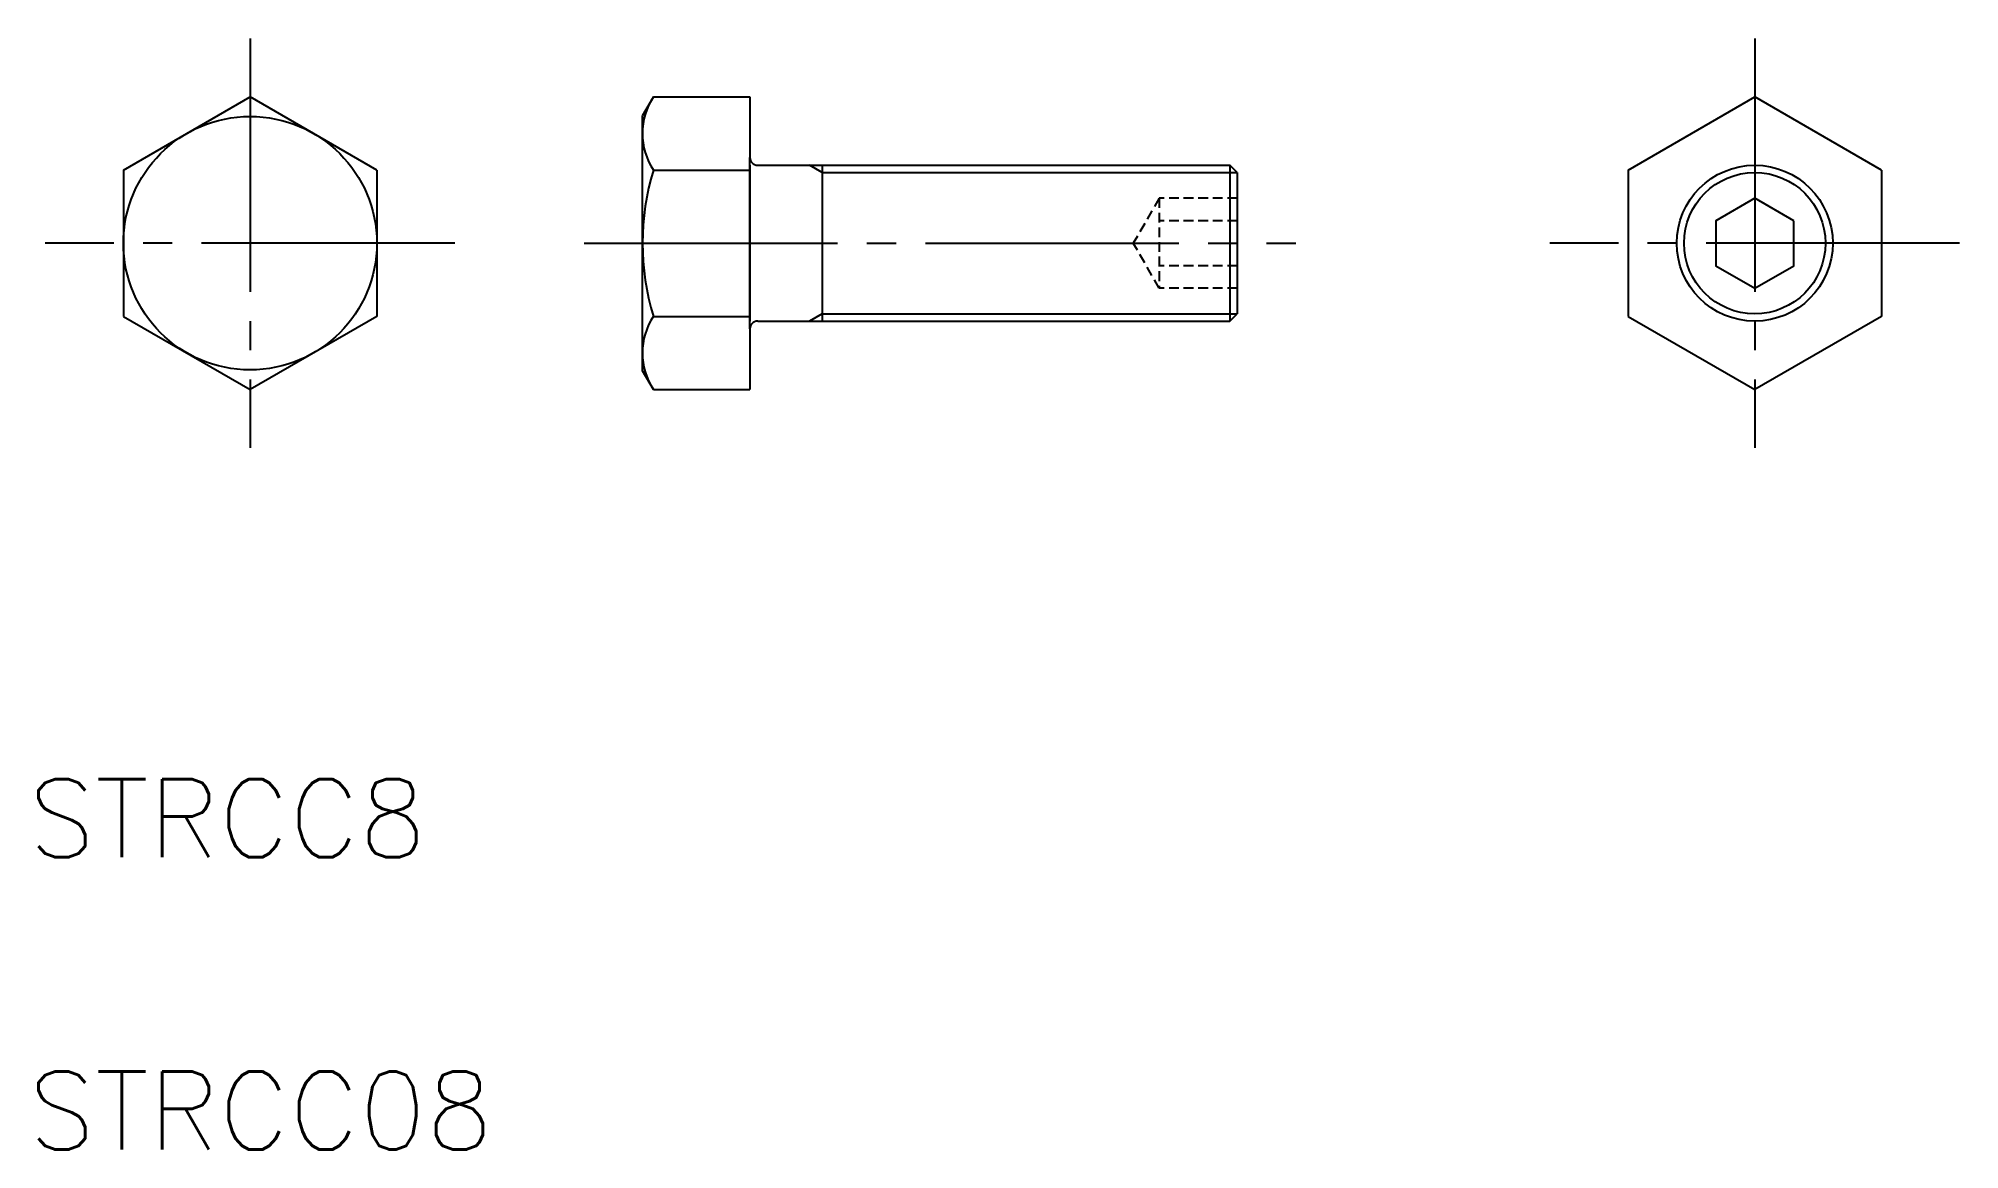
# Model space of a CAD drawing. Extents: x 112.7 to 211.3, y 49.9 to 106.9.
import ezdxf

# ---------------------------------------------------------------- set-up
doc = ezdxf.new("R2010")
doc.units = 0
doc.linetypes.add('CENTER', pattern=[17.5, 13, -1.5, 1.5, -1.5])
doc.linetypes.add('DASHED', pattern=[0.75, 0.5, -0.25])
doc.layers.get('0').update_dxf_attribs({"linetype": 'CONTINUOUS'})
doc.layers.add('CENTER', color=1, linetype='CENTER')
doc.styles.get("Standard").update_dxf_attribs({"font": 'txt.shx'})

msp = doc.modelspace()

# ---------------------------------------------------------------- linework, layer by layer
at = {"color": 7, "linetype": 'CONTINUOUS'}
for p, q in [((117.075, 100.113), (123.575, 103.866)), ((130.075, 100.113), (123.575, 103.866)), ((144.259, 103.866), (143.709, 102.913)), ((144.259, 103.866), (149.209, 103.866)), ((149.209, 103.866), (149.209, 100.76)), ((194.253, 100.113), (200.753, 103.866)), ((207.253, 100.113), (200.753, 103.866)), ((143.709, 89.807), (143.709, 102.913)), ((149.209, 91.96), (149.209, 100.76)), ((117.075, 100.113), (117.075, 92.607)), ((130.075, 100.113), (130.075, 92.607)), ((144.259, 100.113), (149.209, 100.113)), ((149.209, 100.36), (149.209, 92.36)), ((149.609, 100.36), (173.834, 100.36)), ((152.909, 100.36), (152.909, 92.36)), ((174.209, 99.985), (173.834, 100.36)), ((173.834, 100.36), (173.834, 92.36)), ((174.209, 99.985), (174.209, 92.735)), ((194.253, 100.113), (194.253, 92.607)), ((207.253, 100.113), (207.253, 92.607)), ((173.834, 92.36), (174.209, 92.735)), ((117.075, 92.607), (123.575, 88.855)), ((130.075, 92.607), (123.575, 88.855)), ((144.259, 92.607), (149.209, 92.607)), ((149.209, 91.96), (149.209, 88.855)), ((149.609, 92.36), (173.834, 92.36)), ((194.253, 92.607), (200.753, 88.855)), ((207.253, 92.607), (200.753, 88.855)), ((144.259, 88.855), (143.709, 89.807)), ((144.259, 88.855), (149.209, 88.855))]:
    msp.add_line(p, q, dxfattribs=at)
at = {"color": 3, "linetype": 'CONTINUOUS'}
for p, q in [((152.909, 99.985), (152.26, 100.36)), ((152.909, 99.985), (174.209, 99.985)), ((152.909, 92.735), (152.26, 92.36)), ((152.909, 92.735), (174.209, 92.735))]:
    msp.add_line(p, q, dxfattribs=at)
at = {"color": 3, "linetype": 'DASHED'}
for p, q in [((170.209, 98.67), (168.876, 96.36)), ((170.209, 98.67), (170.209, 94.051)), ((174.209, 98.67), (170.209, 98.67)), ((174.209, 97.515), (170.209, 97.515)), ((170.209, 94.051), (168.876, 96.36)), ((174.209, 95.205), (170.209, 95.205)), ((174.209, 94.051), (170.209, 94.051))]:
    msp.add_line(p, q, dxfattribs=at)
at = {"color": 3, "linetype": 'CONTINUOUS'}
msp.add_lwpolyline([(202.753, 97.515), (200.753, 98.67), (198.753, 97.515), (198.753, 95.205), (200.753, 94.051), (202.753, 95.205)], close=True, dxfattribs=at)
at = {"color": 7, "linetype": 'CONTINUOUS'}
for centre, radius in [((123.575, 96.36), 6.5), ((200.753, 96.36), 4)]:
    msp.add_circle(centre, radius, dxfattribs=at)
at = {"color": 3, "linetype": 'CONTINUOUS'}
msp.add_circle((200.753, 96.36), 3.625, dxfattribs=at)
at = {"color": 7, "linetype": 'CONTINUOUS'}
for centre, radius, start, end in [((147.112, 101.989), 3.414, 146.66289, 213.33711), ((149.609, 100.76), 0.4, 180, 270), ((156.653, 96.36), 12.95, 163.15407, 196.84593), ((147.1, 90.731), 3.405, 146.55886, 213.44114), ((149.609, 91.96), 0.4, 90, 180)]:
    msp.add_arc(centre, radius, start, end, dxfattribs=at)
at = {"layer": 'CENTER', "color": 1, "linetype": 'CENTER'}
for p, q in [((123.575, 106.866), (123.575, 85.855)), ((200.753, 106.866), (200.753, 85.855)), ((134.081, 96.36), (113.069, 96.36)), ((140.709, 96.36), (177.209, 96.36)), ((211.259, 96.36), (190.248, 96.36))]:
    msp.add_line(p, q, dxfattribs=at)

# ---------------------------------------------------------------- texts
at = {"color": 7, "linetype": 'CONTINUOUS'}
for s, p in [('STRCC8', (112.201, 64.858)), ('STRCC08', (112.201, 49.858))]:
    msp.add_text(s, height=4, dxfattribs=at).set_placement(p)

doc.saveas('drawing.dxf')
